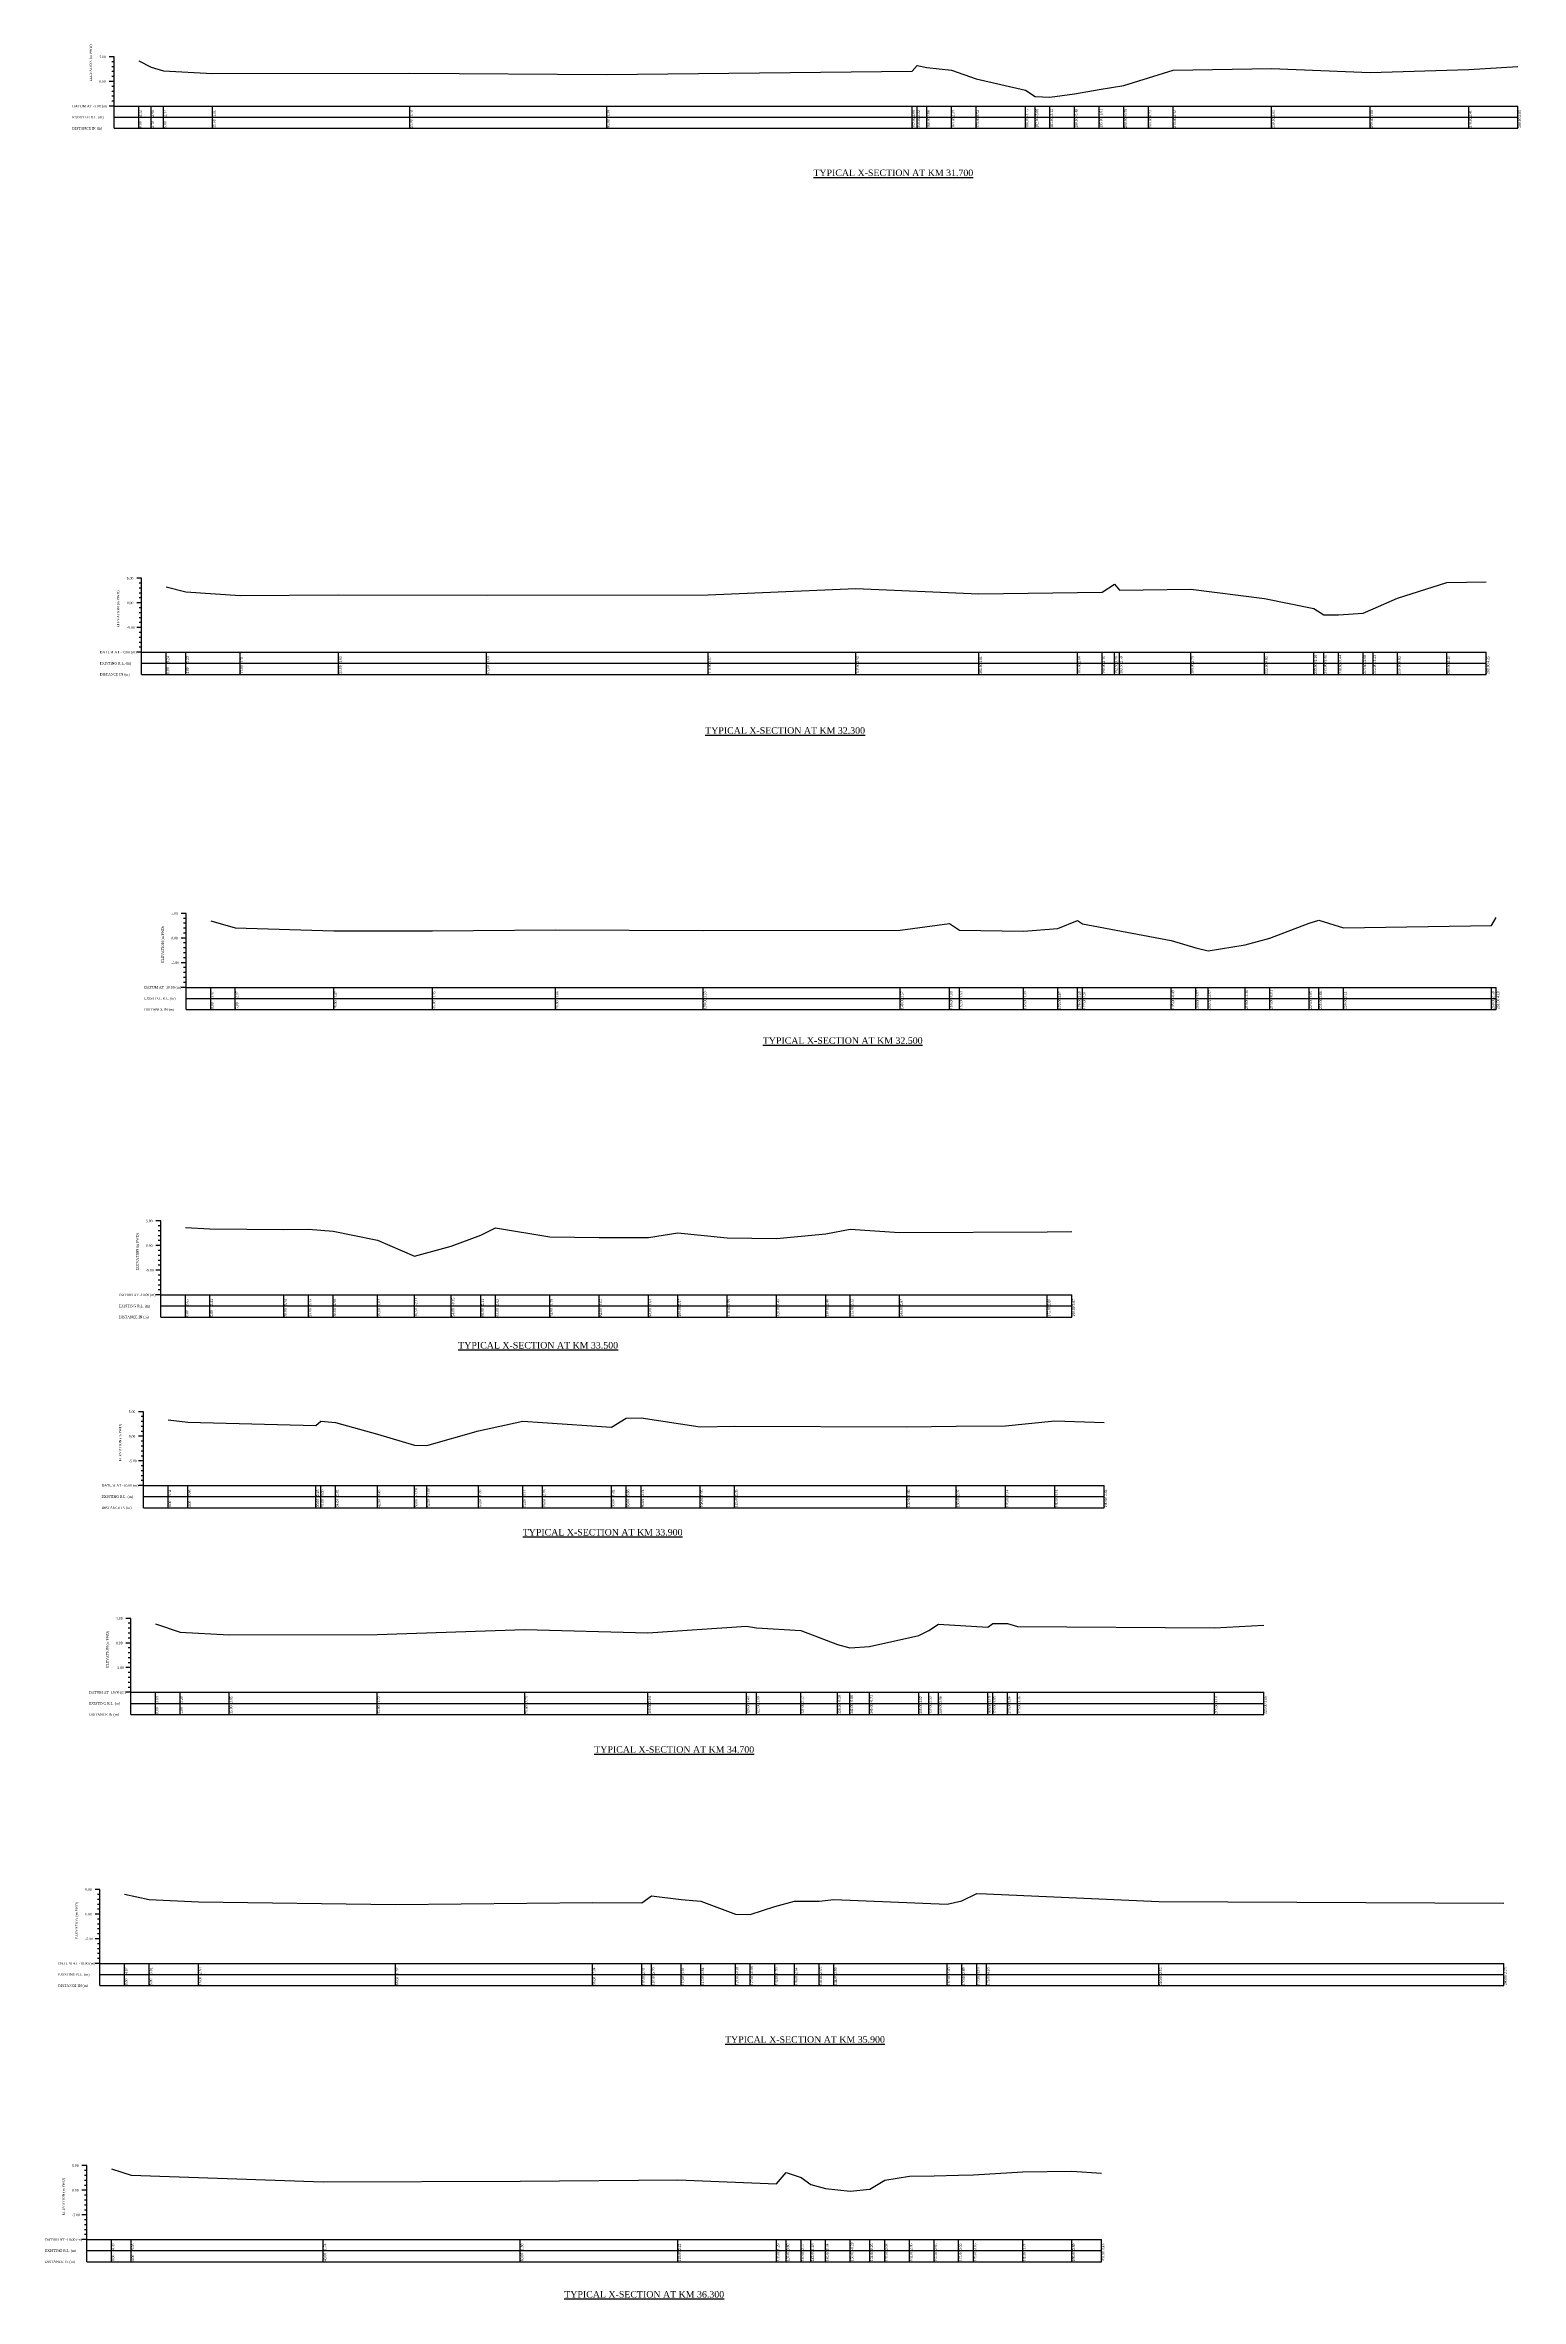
# Model space of a CAD drawing. Header units: metres. Extents: x -148477 to 168932, y -55673 to -2736.
# Drawn here: x -15866.3 to -15566.7, y -8642.6 to -8185.2 of the extents above; entities that cross this region are included whole.
import ezdxf

# ---------------------------------------------------------------- set-up
doc = ezdxf.new("R2010")
doc.units = ezdxf.units.M
doc.styles.add('liza', font='times.ttf', dxfattribs={"height": 2})
doc.styles.get("Standard").update_dxf_attribs({"font": 'times.ttf'})

msp = doc.modelspace()

# ---------------------------------------------------------------- linework, layer by layer
at = {"linetype": 'Continuous', "lineweight": -3, "ltscale": 0.5}
for p, q in [((-15852.2736, -8187.5545), (-15853.2736, -8187.5545)), ((-15852.2736, -8202.0545), (-15852.2736, -8187.5545)), ((-15852.2736, -8192.5545), (-15853.2736, -8192.5545)), ((-15852.2736, -8188.5545), (-15852.7736, -8188.5545)), ((-15852.2736, -8189.5545), (-15852.7736, -8189.5545)), ((-15852.2736, -8190.5545), (-15852.7736, -8190.5545)), ((-15852.2736, -8191.5545), (-15852.7736, -8191.5545)), ((-15852.2736, -8193.5545), (-15852.7736, -8193.5545)), ((-15852.2736, -8194.5545), (-15852.7736, -8194.5545)), ((-15852.2736, -8195.5545), (-15852.7736, -8195.5545)), ((-15852.2736, -8196.5545), (-15852.7736, -8196.5545)), ((-15852.2736, -8197.5545), (-15853.2736, -8197.5545)), ((-15852.2736, -8197.5545), (-15567.2736, -8197.5545)), ((-15852.2736, -8199.8045), (-15567.2736, -8199.8045)), ((-15847.2736, -8202.0545), (-15847.2736, -8197.5545)), ((-15844.7736, -8202.0545), (-15844.7736, -8197.5545)), ((-15842.2736, -8202.0545), (-15842.2736, -8197.5545)), ((-15832.2736, -8202.0545), (-15832.2736, -8197.5545)), ((-15792.2736, -8202.0545), (-15792.2736, -8197.5545)), ((-15752.2736, -8202.0545), (-15752.2736, -8197.5545)), ((-15690.2736, -8202.0545), (-15690.2736, -8197.5545)), ((-15689.2736, -8202.0545), (-15689.2736, -8197.5545)), ((-15687.2736, -8202.0545), (-15687.2736, -8197.5545)), ((-15682.2736, -8202.0545), (-15682.2736, -8197.5545)), ((-15677.2736, -8202.0545), (-15677.2736, -8197.5545)), ((-15667.2736, -8202.0545), (-15667.2736, -8197.5545)), ((-15665.2736, -8202.0545), (-15665.2736, -8197.5545)), ((-15662.2736, -8202.0545), (-15662.2736, -8197.5545)), ((-15657.2736, -8202.0545), (-15657.2736, -8197.5545)), ((-15652.2736, -8202.0545), (-15652.2736, -8197.5545)), ((-15647.2736, -8202.0545), (-15647.2736, -8197.5545)), ((-15642.2736, -8202.0545), (-15642.2736, -8197.5545)), ((-15637.2736, -8202.0545), (-15637.2736, -8197.5545)), ((-15617.2736, -8202.0545), (-15617.2736, -8197.5545)), ((-15597.2736, -8202.0545), (-15597.2736, -8197.5545)), ((-15577.2736, -8202.0545), (-15577.2736, -8197.5545)), ((-15567.2736, -8202.0545), (-15567.2736, -8197.5545)), ((-15852.2736, -8202.0545), (-15567.2736, -8202.0545)), ((-15846.6962, -8293.3846), (-15847.6962, -8293.3846)), ((-15846.6962, -8312.8846), (-15846.6962, -8293.3846)), ((-15846.6962, -8294.3846), (-15847.1962, -8294.3846)), ((-15846.6962, -8295.3846), (-15847.1962, -8295.3846)), ((-15846.6962, -8296.3846), (-15847.1962, -8296.3846)), ((-15846.6962, -8297.3846), (-15847.1962, -8297.3846)), ((-15846.6962, -8298.3846), (-15847.6962, -8298.3846)), ((-15846.6962, -8299.3846), (-15847.1962, -8299.3846)), ((-15846.6962, -8300.3846), (-15847.1962, -8300.3846)), ((-15846.6962, -8301.3846), (-15847.1962, -8301.3846)), ((-15846.6962, -8302.3846), (-15847.1962, -8302.3846)), ((-15846.6962, -8303.3846), (-15847.6962, -8303.3846)), ((-15846.6962, -8304.3846), (-15847.1962, -8304.3846)), ((-15846.6962, -8305.3846), (-15847.1962, -8305.3846)), ((-15846.6962, -8306.3846), (-15847.1962, -8306.3846)), ((-15846.6962, -8308.3846), (-15847.6962, -8308.3846)), ((-15846.6962, -8307.3846), (-15847.1962, -8307.3846)), ((-15846.6962, -8308.3846), (-15573.6962, -8308.3846)), ((-15846.6962, -8310.6346), (-15573.6962, -8310.6346)), ((-15841.6962, -8312.8846), (-15841.6962, -8308.3846)), ((-15837.6962, -8312.8846), (-15837.6962, -8308.3846)), ((-15826.6962, -8312.8846), (-15826.6962, -8308.3846)), ((-15806.6962, -8312.8846), (-15806.6962, -8308.3846)), ((-15776.6962, -8312.8846), (-15776.6962, -8308.3846)), ((-15731.6962, -8312.8846), (-15731.6962, -8308.3846)), ((-15701.6962, -8312.8846), (-15701.6962, -8308.3846)), ((-15676.6962, -8312.8846), (-15676.6962, -8308.3846)), ((-15656.6962, -8312.8846), (-15656.6962, -8308.3846)), ((-15651.6962, -8312.8846), (-15651.6962, -8308.3846)), ((-15649.1962, -8312.8846), (-15649.1962, -8308.3846)), ((-15648.1962, -8312.8846), (-15648.1962, -8308.3846)), ((-15633.6962, -8312.8846), (-15633.6962, -8308.3846)), ((-15618.6962, -8312.8846), (-15618.6962, -8308.3846)), ((-15608.6962, -8312.8846), (-15608.6962, -8308.3846)), ((-15606.6962, -8312.8846), (-15606.6962, -8308.3846)), ((-15603.6962, -8312.8846), (-15603.6962, -8308.3846)), ((-15598.6962, -8312.8846), (-15598.6962, -8308.3846)), ((-15596.6962, -8312.8846), (-15596.6962, -8308.3846)), ((-15591.6962, -8312.8846), (-15591.6962, -8308.3846)), ((-15581.6962, -8312.8846), (-15581.6962, -8308.3846)), ((-15573.6962, -8312.8846), (-15573.6962, -8308.3846)), ((-15846.6962, -8312.8846), (-15573.6962, -8312.8846)), ((-15837.6678, -8361.4062), (-15838.6678, -8361.4062)), ((-15837.6678, -8380.9062), (-15837.6678, -8361.4062)), ((-15837.6678, -8366.4062), (-15838.6678, -8366.4062)), ((-15837.6678, -8362.4062), (-15838.1678, -8362.4062)), ((-15837.6678, -8363.4062), (-15838.1678, -8363.4062)), ((-15837.6678, -8364.4062), (-15838.1678, -8364.4062)), ((-15837.6678, -8365.4062), (-15838.1678, -8365.4062)), ((-15837.6678, -8367.4062), (-15838.1678, -8367.4062)), ((-15837.6678, -8368.4062), (-15838.1678, -8368.4062)), ((-15837.6678, -8369.4062), (-15838.1678, -8369.4062)), ((-15837.6678, -8370.4062), (-15838.1678, -8370.4062)), ((-15837.6678, -8371.4062), (-15838.6678, -8371.4062)), ((-15837.6678, -8372.4062), (-15838.1678, -8372.4062)), ((-15837.6678, -8373.4062), (-15838.1678, -8373.4062)), ((-15837.6678, -8374.4062), (-15838.1678, -8374.4062)), ((-15837.6678, -8375.4062), (-15838.1678, -8375.4062)), ((-15837.6678, -8376.4062), (-15838.6678, -8376.4062)), ((-15837.6678, -8376.4062), (-15571.6678, -8376.4062)), ((-15837.6678, -8378.6562), (-15571.6678, -8378.6562)), ((-15832.6678, -8380.9062), (-15832.6678, -8376.4062)), ((-15827.6678, -8380.9062), (-15827.6678, -8376.4062)), ((-15807.6678, -8380.9062), (-15807.6678, -8376.4062)), ((-15787.6678, -8380.9062), (-15787.6678, -8376.4062)), ((-15762.6678, -8380.9062), (-15762.6678, -8376.4062)), ((-15732.6678, -8380.9062), (-15732.6678, -8376.4062)), ((-15692.6678, -8380.9062), (-15692.6678, -8376.4062)), ((-15682.6678, -8380.9062), (-15682.6678, -8376.4062)), ((-15680.6678, -8380.9062), (-15680.6678, -8376.4062)), ((-15667.6678, -8380.9062), (-15667.6678, -8376.4062)), ((-15660.6678, -8380.9062), (-15660.6678, -8376.4062)), ((-15656.6678, -8380.9062), (-15656.6678, -8376.4062)), ((-15655.6678, -8380.9062), (-15655.6678, -8376.4062)), ((-15637.6678, -8380.9062), (-15637.6678, -8376.4062)), ((-15632.6678, -8380.9062), (-15632.6678, -8376.4062)), ((-15630.1678, -8380.9062), (-15630.1678, -8376.4062)), ((-15622.6678, -8380.9062), (-15622.6678, -8376.4062)), ((-15617.6678, -8380.9062), (-15617.6678, -8376.4062)), ((-15609.6678, -8380.9062), (-15609.6678, -8376.4062)), ((-15607.6678, -8380.9062), (-15607.6678, -8376.4062)), ((-15602.6678, -8380.9062), (-15602.6678, -8376.4062)), ((-15572.6678, -8380.9062), (-15572.6678, -8376.4062)), ((-15571.6678, -8380.9062), (-15571.6678, -8376.4062)), ((-15837.6678, -8380.9062), (-15571.6678, -8380.9062)), ((-15842.8151, -8423.8196), (-15843.8151, -8423.8196)), ((-15842.8151, -8424.8196), (-15843.3151, -8424.8196)), ((-15842.8151, -8425.8196), (-15843.3151, -8425.8196)), ((-15842.8151, -8443.3196), (-15842.8151, -8423.8196)), ((-15842.8151, -8428.8196), (-15843.8151, -8428.8196)), ((-15842.8151, -8426.8196), (-15843.3151, -8426.8196)), ((-15842.8151, -8427.8196), (-15843.3151, -8427.8196)), ((-15842.8151, -8429.8196), (-15843.3151, -8429.8196)), ((-15842.8151, -8433.8196), (-15843.8151, -8433.8196)), ((-15842.8151, -8430.8196), (-15843.3151, -8430.8196)), ((-15842.8151, -8431.8196), (-15843.3151, -8431.8196)), ((-15842.8151, -8432.8196), (-15843.3151, -8432.8196)), ((-15842.8151, -8434.8196), (-15843.3151, -8434.8196)), ((-15842.8151, -8438.8196), (-15843.8151, -8438.8196)), ((-15842.8151, -8435.8196), (-15843.3151, -8435.8196)), ((-15842.8151, -8436.8196), (-15843.3151, -8436.8196)), ((-15842.8151, -8437.8196), (-15843.3151, -8437.8196)), ((-15842.8151, -8438.8196), (-15657.8151, -8438.8196)), ((-15837.8151, -8443.3196), (-15837.8151, -8438.8196)), ((-15832.8151, -8443.3196), (-15832.8151, -8438.8196)), ((-15817.8151, -8443.3196), (-15817.8151, -8438.8196)), ((-15812.8151, -8443.3196), (-15812.8151, -8438.8196)), ((-15807.8151, -8443.3196), (-15807.8151, -8438.8196)), ((-15798.8151, -8443.3196), (-15798.8151, -8438.8196)), ((-15791.3151, -8443.3196), (-15791.3151, -8438.8196)), ((-15783.8151, -8443.3196), (-15783.8151, -8438.8196)), ((-15777.8151, -8443.3196), (-15777.8151, -8438.8196)), ((-15774.8151, -8443.3196), (-15774.8151, -8438.8196)), ((-15763.8151, -8443.3196), (-15763.8151, -8438.8196)), ((-15753.8151, -8443.3196), (-15753.8151, -8438.8196)), ((-15743.8151, -8443.3196), (-15743.8151, -8438.8196)), ((-15737.8151, -8443.3196), (-15737.8151, -8438.8196)), ((-15727.8151, -8443.3196), (-15727.8151, -8438.8196)), ((-15717.8151, -8443.3196), (-15717.8151, -8438.8196)), ((-15707.8151, -8443.3196), (-15707.8151, -8438.8196)), ((-15702.8151, -8443.3196), (-15702.8151, -8438.8196)), ((-15692.8151, -8443.3196), (-15692.8151, -8438.8196)), ((-15662.8151, -8443.3196), (-15662.8151, -8438.8196)), ((-15657.8151, -8443.3196), (-15657.8151, -8438.8196)), ((-15842.8151, -8441.0696), (-15657.8151, -8441.0696)), ((-15842.8151, -8443.3196), (-15657.8151, -8443.3196)), ((-15846.3078, -8462.529), (-15847.3078, -8462.529)), ((-15846.3078, -8482.029), (-15846.3078, -8462.529)), ((-15846.3078, -8463.529), (-15846.8078, -8463.529)), ((-15846.3078, -8464.529), (-15846.8078, -8464.529)), ((-15846.3078, -8465.529), (-15846.8078, -8465.529)), ((-15846.3078, -8466.529), (-15846.8078, -8466.529)), ((-15846.3078, -8467.529), (-15847.3078, -8467.529)), ((-15846.3078, -8468.529), (-15846.8078, -8468.529)), ((-15846.3078, -8469.529), (-15846.8078, -8469.529)), ((-15846.3078, -8470.529), (-15846.8078, -8470.529)), ((-15846.3078, -8471.529), (-15846.8078, -8471.529)), ((-15846.3078, -8472.529), (-15847.3078, -8472.529)), ((-15846.3078, -8473.529), (-15846.8078, -8473.529)), ((-15846.3078, -8474.529), (-15846.8078, -8474.529)), ((-15846.3078, -8475.529), (-15846.8078, -8475.529)), ((-15846.3078, -8477.529), (-15847.3078, -8477.529)), ((-15846.3078, -8476.529), (-15846.8078, -8476.529)), ((-15846.3078, -8477.529), (-15651.3078, -8477.529)), ((-15846.3078, -8479.779), (-15651.3078, -8479.779)), ((-15841.3078, -8482.029), (-15841.3078, -8477.529)), ((-15837.3078, -8482.029), (-15837.3078, -8477.529)), ((-15811.3078, -8482.029), (-15811.3078, -8477.529)), ((-15810.3078, -8482.029), (-15810.3078, -8477.529)), ((-15807.3078, -8482.029), (-15807.3078, -8477.529)), ((-15798.8078, -8482.029), (-15798.8078, -8477.529)), ((-15791.3078, -8482.029), (-15791.3078, -8477.529)), ((-15788.8078, -8482.029), (-15788.8078, -8477.529)), ((-15778.3078, -8482.029), (-15778.3078, -8477.529)), ((-15769.3078, -8482.029), (-15769.3078, -8477.529)), ((-15765.3078, -8482.029), (-15765.3078, -8477.529)), ((-15751.3078, -8482.029), (-15751.3078, -8477.529)), ((-15748.3078, -8482.029), (-15748.3078, -8477.529)), ((-15745.3078, -8482.029), (-15745.3078, -8477.529)), ((-15733.3078, -8482.029), (-15733.3078, -8477.529)), ((-15726.3078, -8482.029), (-15726.3078, -8477.529)), ((-15691.3078, -8482.029), (-15691.3078, -8477.529)), ((-15681.3078, -8482.029), (-15681.3078, -8477.529)), ((-15671.3078, -8482.029), (-15671.3078, -8477.529)), ((-15661.3078, -8482.029), (-15661.3078, -8477.529)), ((-15651.3078, -8482.029), (-15651.3078, -8477.529)), ((-15846.3078, -8482.029), (-15651.3078, -8482.029)), ((-15848.8918, -8504.4846), (-15849.8918, -8504.4846)), ((-15848.8918, -8505.4846), (-15849.3918, -8505.4846)), ((-15848.8918, -8506.4846), (-15849.3918, -8506.4846)), ((-15848.8918, -8507.4846), (-15849.3918, -8507.4846)), ((-15848.8918, -8523.9846), (-15848.8918, -8504.4846)), ((-15848.8918, -8509.4846), (-15849.8918, -8509.4846)), ((-15848.8918, -8508.4846), (-15849.3918, -8508.4846)), ((-15848.8918, -8510.4846), (-15849.3918, -8510.4846)), ((-15848.8918, -8511.4846), (-15849.3918, -8511.4846)), ((-15848.8918, -8512.4846), (-15849.3918, -8512.4846)), ((-15848.8918, -8514.4846), (-15849.8918, -8514.4846)), ((-15848.8918, -8513.4846), (-15849.3918, -8513.4846)), ((-15848.8918, -8515.4846), (-15849.3918, -8515.4846)), ((-15848.8918, -8516.4846), (-15849.3918, -8516.4846)), ((-15848.8918, -8517.4846), (-15849.3918, -8517.4846)), ((-15848.8918, -8519.4846), (-15849.8918, -8519.4846)), ((-15848.8918, -8518.4846), (-15849.3918, -8518.4846)), ((-15848.8918, -8519.4846), (-15618.8918, -8519.4846)), ((-15848.8918, -8521.7346), (-15618.8918, -8521.7346)), ((-15843.8918, -8523.9846), (-15843.8918, -8519.4846)), ((-15838.8918, -8523.9846), (-15838.8918, -8519.4846)), ((-15828.8918, -8523.9846), (-15828.8918, -8519.4846)), ((-15798.8918, -8523.9846), (-15798.8918, -8519.4846)), ((-15768.8918, -8523.9846), (-15768.8918, -8519.4846)), ((-15743.8918, -8523.9846), (-15743.8918, -8519.4846)), ((-15723.8918, -8523.9846), (-15723.8918, -8519.4846)), ((-15721.8918, -8523.9846), (-15721.8918, -8519.4846)), ((-15712.8918, -8523.9846), (-15712.8918, -8519.4846)), ((-15705.3918, -8523.9846), (-15705.3918, -8519.4846)), ((-15702.8918, -8523.9846), (-15702.8918, -8519.4846)), ((-15698.8918, -8523.9846), (-15698.8918, -8519.4846)), ((-15688.8918, -8523.9846), (-15688.8918, -8519.4846)), ((-15686.8918, -8523.9846), (-15686.8918, -8519.4846)), ((-15684.8918, -8523.9846), (-15684.8918, -8519.4846)), ((-15674.8918, -8523.9846), (-15674.8918, -8519.4846)), ((-15673.8918, -8523.9846), (-15673.8918, -8519.4846)), ((-15670.8918, -8523.9846), (-15670.8918, -8519.4846)), ((-15668.8918, -8523.9846), (-15668.8918, -8519.4846)), ((-15628.8918, -8523.9846), (-15628.8918, -8519.4846)), ((-15618.8918, -8523.9846), (-15618.8918, -8519.4846)), ((-15848.8918, -8523.9846), (-15618.8918, -8523.9846)), ((-15855.1496, -8559.5239), (-15856.1496, -8559.5239)), ((-15855.1496, -8560.5239), (-15855.6496, -8560.5239)), ((-15855.1496, -8561.5239), (-15855.6496, -8561.5239)), ((-15855.1496, -8562.5239), (-15855.6496, -8562.5239)), ((-15855.1496, -8579.0239), (-15855.1496, -8559.5239)), ((-15855.1496, -8564.5239), (-15856.1496, -8564.5239)), ((-15855.1496, -8563.5239), (-15855.6496, -8563.5239)), ((-15855.1496, -8565.5239), (-15855.6496, -8565.5239)), ((-15855.1496, -8566.5239), (-15855.6496, -8566.5239)), ((-15855.1496, -8567.5239), (-15855.6496, -8567.5239)), ((-15855.1496, -8569.5239), (-15856.1496, -8569.5239)), ((-15855.1496, -8568.5239), (-15855.6496, -8568.5239)), ((-15855.1496, -8570.5239), (-15855.6496, -8570.5239)), ((-15855.1496, -8571.5239), (-15855.6496, -8571.5239)), ((-15855.1496, -8574.5239), (-15856.1496, -8574.5239)), ((-15855.1496, -8572.5239), (-15855.6496, -8572.5239)), ((-15855.1496, -8573.5239), (-15855.6496, -8573.5239)), ((-15855.1496, -8574.5239), (-15570.1496, -8574.5239)), ((-15855.1496, -8576.7739), (-15570.1496, -8576.7739)), ((-15850.1496, -8579.0239), (-15850.1496, -8574.5239)), ((-15845.1496, -8579.0239), (-15845.1496, -8574.5239)), ((-15835.1496, -8579.0239), (-15835.1496, -8574.5239)), ((-15795.1496, -8579.0239), (-15795.1496, -8574.5239)), ((-15755.1496, -8579.0239), (-15755.1496, -8574.5239)), ((-15745.1496, -8579.0239), (-15745.1496, -8574.5239)), ((-15743.1496, -8579.0239), (-15743.1496, -8574.5239)), ((-15737.1496, -8579.0239), (-15737.1496, -8574.5239)), ((-15733.1496, -8579.0239), (-15733.1496, -8574.5239)), ((-15726.1496, -8579.0239), (-15726.1496, -8574.5239)), ((-15723.1496, -8579.0239), (-15723.1496, -8574.5239)), ((-15718.1496, -8579.0239), (-15718.1496, -8574.5239)), ((-15714.1496, -8579.0239), (-15714.1496, -8574.5239)), ((-15709.1496, -8579.0239), (-15709.1496, -8574.5239)), ((-15706.1496, -8579.0239), (-15706.1496, -8574.5239)), ((-15683.1496, -8579.0239), (-15683.1496, -8574.5239)), ((-15680.1496, -8579.0239), (-15680.1496, -8574.5239)), ((-15677.1496, -8579.0239), (-15677.1496, -8574.5239)), ((-15675.1496, -8579.0239), (-15675.1496, -8574.5239)), ((-15640.1496, -8579.0239), (-15640.1496, -8574.5239)), ((-15570.1496, -8579.0239), (-15570.1496, -8574.5239)), ((-15855.1496, -8579.0239), (-15570.1496, -8579.0239)), ((-15857.8182, -8615.5598), (-15858.8182, -8615.5598)), ((-15857.8182, -8616.5598), (-15858.3182, -8616.5598)), ((-15857.8182, -8617.5598), (-15858.3182, -8617.5598)), ((-15857.8182, -8635.0598), (-15857.8182, -8615.5598)), ((-15857.8182, -8620.5598), (-15858.8182, -8620.5598)), ((-15857.8182, -8618.5598), (-15858.3182, -8618.5598)), ((-15857.8182, -8619.5598), (-15858.3182, -8619.5598)), ((-15857.8182, -8621.5598), (-15858.3182, -8621.5598)), ((-15857.8182, -8622.5598), (-15858.3182, -8622.5598)), ((-15857.8182, -8625.5598), (-15858.8182, -8625.5598)), ((-15857.8182, -8623.5598), (-15858.3182, -8623.5598)), ((-15857.8182, -8624.5598), (-15858.3182, -8624.5598)), ((-15857.8182, -8626.5598), (-15858.3182, -8626.5598)), ((-15857.8182, -8630.5598), (-15858.8182, -8630.5598)), ((-15857.8182, -8627.5598), (-15858.3182, -8627.5598)), ((-15857.8182, -8628.5598), (-15858.3182, -8628.5598)), ((-15857.8182, -8629.5598), (-15858.3182, -8629.5598)), ((-15857.8182, -8630.5598), (-15651.8182, -8630.5598)), ((-15852.8182, -8635.0598), (-15852.8182, -8630.5598)), ((-15848.8182, -8635.0598), (-15848.8182, -8630.5598)), ((-15809.8182, -8635.0598), (-15809.8182, -8630.5598)), ((-15769.8182, -8635.0598), (-15769.8182, -8630.5598)), ((-15737.8182, -8635.0598), (-15737.8182, -8630.5598)), ((-15717.8182, -8635.0598), (-15717.8182, -8630.5598)), ((-15715.8182, -8635.0598), (-15715.8182, -8630.5598)), ((-15712.8182, -8635.0598), (-15712.8182, -8630.5598)), ((-15710.8182, -8635.0598), (-15710.8182, -8630.5598)), ((-15707.8182, -8635.0598), (-15707.8182, -8630.5598)), ((-15702.8182, -8635.0598), (-15702.8182, -8630.5598)), ((-15698.8182, -8635.0598), (-15698.8182, -8630.5598)), ((-15695.8182, -8635.0598), (-15695.8182, -8630.5598)), ((-15690.8182, -8635.0598), (-15690.8182, -8630.5598)), ((-15685.8182, -8635.0598), (-15685.8182, -8630.5598)), ((-15680.8182, -8635.0598), (-15680.8182, -8630.5598)), ((-15677.8182, -8635.0598), (-15677.8182, -8630.5598)), ((-15667.8182, -8635.0598), (-15667.8182, -8630.5598)), ((-15657.8182, -8635.0598), (-15657.8182, -8630.5598)), ((-15651.8182, -8635.0598), (-15651.8182, -8630.5598)), ((-15857.8182, -8632.8098), (-15651.8182, -8632.8098)), ((-15857.8182, -8635.0598), (-15651.8182, -8635.0598))]:
    msp.add_line(p, q, dxfattribs=at)
for points in [[(-15847.2736, -8188.3345), (-15844.7736, -8189.6545), (-15842.2736, -8190.3845), (-15832.2736, -8190.9445), (-15792.2736, -8190.8545), (-15752.2736, -8191.1645), (-15690.2736, -8190.4745), (-15689.2736, -8189.3345), (-15687.2736, -8189.6945), (-15682.2736, -8190.2645), (-15677.2736, -8192.0145), (-15667.2736, -8194.3045), (-15665.2736, -8195.6145), (-15662.2736, -8195.7045), (-15657.2736, -8195.0445), (-15652.2736, -8194.1645), (-15647.2736, -8193.3445), (-15642.2736, -8191.8245), (-15637.2736, -8190.2345), (-15617.2736, -8189.9045), (-15597.2736, -8190.7545), (-15577.2736, -8190.1445), (-15567.2736, -8189.5045)], [(-15841.6962, -8295.1406), (-15837.6962, -8296.1606), (-15826.6962, -8296.8706), (-15806.6962, -8296.7606), (-15776.6962, -8296.7806), (-15731.6962, -8296.7106), (-15701.6962, -8295.4606), (-15676.6962, -8296.5706), (-15656.6962, -8296.3006), (-15651.6962, -8296.2206), (-15649.1962, -8294.6006), (-15648.1962, -8295.7906), (-15633.6962, -8295.5906), (-15618.6962, -8297.4606), (-15608.6962, -8299.5406), (-15606.6962, -8300.7806), (-15603.6962, -8300.8206), (-15598.6962, -8300.4606), (-15596.6962, -8299.6106), (-15591.6962, -8297.4506), (-15581.6962, -8294.2306), (-15573.6962, -8294.1306)], [(-15832.6678, -8362.9412), (-15827.6678, -8364.3312), (-15807.6678, -8364.9312), (-15787.6678, -8364.9612), (-15762.6678, -8364.7512), (-15732.6678, -8364.8712), (-15692.6678, -8364.8312), (-15682.6678, -8363.4812), (-15680.6678, -8364.7812), (-15667.6678, -8365.0212), (-15660.6678, -8364.4312), (-15656.6678, -8362.8212), (-15655.6678, -8363.4912), (-15637.6678, -8366.8912), (-15632.6678, -8368.3712), (-15630.1678, -8368.9812), (-15622.6678, -8367.7612), (-15617.6678, -8366.4312), (-15609.6678, -8363.3512), (-15607.6678, -8362.7512), (-15602.6678, -8364.3012), (-15572.6678, -8363.8212), (-15571.6678, -8362.2312)], [(-15837.8151, -8425.1686), (-15832.8151, -8425.4086), (-15817.8151, -8425.5786), (-15812.8151, -8425.4686), (-15807.8151, -8425.9186), (-15798.8151, -8427.7486), (-15791.3151, -8430.9586), (-15783.8151, -8428.9686), (-15777.8151, -8426.7086), (-15774.8151, -8425.1886), (-15763.8151, -8427.0386), (-15753.8151, -8427.1686), (-15743.8151, -8427.1786), (-15737.8151, -8426.2486), (-15727.8151, -8427.2286), (-15717.8151, -8427.3686), (-15707.8151, -8426.4186), (-15702.8151, -8425.4686), (-15692.8151, -8426.1486), (-15662.8151, -8426.0186), (-15657.8151, -8425.9486)], [(-15841.3078, -8464.184), (-15837.3078, -8464.674), (-15811.3078, -8465.344), (-15810.3078, -8464.434), (-15807.3078, -8464.704), (-15798.8078, -8467.084), (-15791.3078, -8469.304), (-15788.8078, -8469.404), (-15778.3078, -8466.444), (-15769.3078, -8464.424), (-15765.3078, -8464.754), (-15751.3078, -8465.704), (-15748.3078, -8463.854), (-15745.3078, -8463.784), (-15733.3078, -8465.574), (-15726.3078, -8465.474), (-15691.3078, -8465.574), (-15681.3078, -8465.454), (-15671.3078, -8465.384), (-15661.3078, -8464.384), (-15651.3078, -8464.704)], [(-15843.8918, -8505.5976), (-15838.8918, -8507.2876), (-15828.8918, -8507.8376), (-15798.8918, -8507.7676), (-15768.8918, -8506.7576), (-15743.8918, -8507.4476), (-15723.8918, -8506.0576), (-15721.8918, -8506.3976), (-15712.8918, -8506.9676), (-15705.3918, -8509.7676), (-15702.8918, -8510.4476), (-15698.8918, -8510.1976), (-15688.8918, -8507.9676), (-15686.8918, -8506.9676), (-15684.8918, -8505.6276), (-15674.8918, -8506.2976), (-15673.8918, -8505.5376), (-15670.8918, -8505.5276), (-15668.8918, -8506.1276), (-15628.8918, -8506.3876), (-15618.8918, -8505.8276)], [(-15850.1496, -8560.4509), (-15845.1496, -8561.5109), (-15835.1496, -8561.9909), (-15795.1496, -8562.5509), (-15755.1496, -8562.1809), (-15745.1496, -8562.2109), (-15743.1496, -8560.8209), (-15737.1496, -8561.5109), (-15733.1496, -8561.8809), (-15726.1496, -8564.5309), (-15723.1496, -8564.6009), (-15718.1496, -8562.9309), (-15714.1496, -8561.8809), (-15709.1496, -8561.8709), (-15706.1496, -8561.5309), (-15683.1496, -8562.4909), (-15680.1496, -8561.8309), (-15677.1496, -8560.3309), (-15675.1496, -8560.4209), (-15640.1496, -8561.9709), (-15570.1496, -8562.2709)], [(-15852.8182, -8616.1738), (-15848.8182, -8617.5138), (-15809.8182, -8618.8238), (-15769.8182, -8618.6838), (-15737.8182, -8618.4438), (-15717.8182, -8619.2738), (-15715.8182, -8616.9638), (-15712.8182, -8617.9938), (-15710.8182, -8619.3838), (-15707.8182, -8620.2238), (-15702.8182, -8620.7638), (-15698.8182, -8620.3038), (-15695.8182, -8618.4838), (-15690.8182, -8617.7038), (-15685.8182, -8617.6138), (-15680.8182, -8617.5138), (-15677.8182, -8617.4038), (-15667.8182, -8616.8238), (-15657.8182, -8616.6738), (-15651.8182, -8617.1138)]]:
    msp.add_lwpolyline(points, dxfattribs=at)

# ---------------------------------------------------------------- texts
at = {"linetype": 'Continuous', "lineweight": -3, "ltscale": 0.5, "char_height": 0.5, "attachment_point": 1, "rotation": 90, "style": 'liza'}
for s, insert, width in [('ELEVATION (m PWD)', (-15857.2736, -8192.5545), 10), ('0.00', (-15847.1736, -8201.9545), 2.15), ('4.22', (-15847.1736, -8199.7045), 2.15), ('2.90', (-15844.6736, -8199.7045), 2.15), ('2.50', (-15844.6736, -8201.9545), 2.15), ('5.00', (-15842.1736, -8201.9545), 2.15), ('2.17', (-15842.1736, -8199.7045), 2.15), ('15.00', (-15832.1736, -8201.9545), 2.15), ('1.61', (-15832.1736, -8199.7045), 2.15), ('1.70', (-15792.1736, -8199.7045), 2.15), ('55.00', (-15792.1736, -8201.9545), 2.15), ('95.00', (-15752.1736, -8201.9545), 2.15), ('1.39', (-15752.1736, -8199.7045), 2.15), ('2.08', (-15690.1736, -8199.7045), 2.15), ('157.00', (-15690.1736, -8201.9545), 2.15), ('158.00', (-15689.1736, -8201.9545), 2.15), ('3.22', (-15689.1736, -8199.7045), 2.15), ('2.86', (-15687.1736, -8199.7045), 2.15), ('160.00', (-15687.1736, -8201.9545), 2.15), ('165.00', (-15682.1736, -8201.9545), 2.15), ('2.29', (-15682.1736, -8199.7045), 2.15), ('0.54', (-15677.1736, -8199.7045), 2.15), ('170.00', (-15677.1736, -8201.9545), 2.15), ('180.00', (-15667.1736, -8201.9545), 2.15), ('-1.75', (-15667.1736, -8199.7045), 2.15), ('-3.06', (-15665.1736, -8199.7045), 2.15), ('182.00', (-15665.1736, -8201.9545), 2.15), ('185.00', (-15662.1736, -8201.9545), 2.15), ('-3.15', (-15662.1736, -8199.7045), 2.15), ('190.00', (-15657.1736, -8201.9545), 2.15), ('-2.49', (-15657.1736, -8199.7045), 2.15), ('195.00', (-15652.1736, -8201.9545), 2.15), ('-1.61', (-15652.1736, -8199.7045), 2.15), ('-0.79', (-15647.1736, -8199.7045), 2.15), ('200.00', (-15647.1736, -8201.9545), 2.15), ('0.73', (-15642.1736, -8199.7045), 2.15), ('205.00', (-15642.1736, -8201.9545), 2.15), ('210.00', (-15637.1736, -8201.9545), 2.15), ('2.32', (-15637.1736, -8199.7045), 2.15), ('230.00', (-15617.1736, -8201.9545), 2.15), ('2.65', (-15617.1736, -8199.7045), 2.15), ('1.80', (-15597.1736, -8199.7045), 2.15), ('250.00', (-15597.1736, -8201.9545), 2.15), ('270.00', (-15577.1736, -8201.9545), 2.15), ('2.41', (-15577.1736, -8199.7045), 2.15), ('3.05', (-15567.1736, -8199.7045), 2.15), ('280.00', (-15567.1736, -8201.9545), 2.15), ('ELEVATION (m PWD)', (-15851.6962, -8303.3846), 10), ('0.00', (-15841.5962, -8312.7846), 2.15), ('3.24', (-15841.5962, -8310.5346), 2.15), ('4.00', (-15837.5962, -8312.7846), 2.15), ('2.22', (-15837.5962, -8310.5346), 2.15), ('15.00', (-15826.5962, -8312.7846), 2.15), ('1.51', (-15826.5962, -8310.5346), 2.15), ('35.00', (-15806.5962, -8312.7846), 2.15), ('1.62', (-15806.5962, -8310.5346), 2.15), ('1.60', (-15776.5962, -8310.5346), 2.15), ('65.00', (-15776.5962, -8312.7846), 2.15), ('110.00', (-15731.5962, -8312.7846), 2.15), ('1.67', (-15731.5962, -8310.5346), 2.15), ('140.00', (-15701.5962, -8312.7846), 2.15), ('2.92', (-15701.5962, -8310.5346), 2.15), ('1.81', (-15676.5962, -8310.5346), 2.15), ('165.00', (-15676.5962, -8312.7846), 2.15), ('2.08', (-15656.5962, -8310.5346), 2.15), ('185.00', (-15656.5962, -8312.7846), 2.15), ('190.00', (-15651.5962, -8312.7846), 2.15), ('2.16', (-15651.5962, -8310.5346), 2.15), ('3.78', (-15649.0962, -8310.5346), 2.15), ('192.50', (-15649.0962, -8312.7846), 2.15), ('193.50', (-15648.0962, -8312.7846), 2.15), ('2.59', (-15648.0962, -8310.5346), 2.15), ('208.00', (-15633.5962, -8312.7846), 2.15), ('2.79', (-15633.5962, -8310.5346), 2.15), ('0.92', (-15618.5962, -8310.5346), 2.15), ('223.00', (-15618.5962, -8312.7846), 2.15), ('233.00', (-15608.5962, -8312.7846), 2.15), ('-1.16', (-15608.5962, -8310.5346), 2.15), ('-2.40', (-15606.5962, -8310.5346), 2.15), ('235.00', (-15606.5962, -8312.7846), 2.15), ('238.00', (-15603.5962, -8312.7846), 2.15), ('-2.44', (-15603.5962, -8310.5346), 2.15), ('-2.08', (-15598.5962, -8310.5346), 2.15), ('243.00', (-15598.5962, -8312.7846), 2.15), ('245.00', (-15596.5962, -8312.7846), 2.15), ('-1.23', (-15596.5962, -8310.5346), 2.15), ('0.93', (-15591.5962, -8310.5346), 2.15), ('250.00', (-15591.5962, -8312.7846), 2.15), ('260.00', (-15581.5962, -8312.7846), 2.15), ('4.15', (-15581.5962, -8310.5346), 2.15), ('268.00', (-15573.5962, -8312.7846), 2.15), ('4.25', (-15573.5962, -8310.5346), 2.15), ('ELEVATION (m PWD)', (-15842.6678, -8371.4062), 10), ('0.00', (-15832.5678, -8380.8062), 2.15), ('3.47', (-15832.5678, -8378.5562), 2.15), ('2.07', (-15827.5678, -8378.5562), 2.15), ('5.00', (-15827.5678, -8380.8062), 2.15), ('25.00', (-15807.5678, -8380.8062), 2.15), ('1.47', (-15807.5678, -8378.5562), 2.15), ('45.00', (-15787.5678, -8380.8062), 2.15), ('1.45', (-15787.5678, -8378.5562), 2.15), ('70.00', (-15762.5678, -8380.8062), 2.15), ('1.66', (-15762.5678, -8378.5562), 2.15), ('100.00', (-15732.5678, -8380.8062), 2.15), ('1.53', (-15732.5678, -8378.5562), 2.15), ('140.00', (-15692.5678, -8380.8062), 2.15), ('1.57', (-15692.5678, -8378.5562), 2.15), ('150.00', (-15682.5678, -8380.8062), 2.15), ('2.93', (-15682.5678, -8378.5562), 2.15), ('152.00', (-15680.5678, -8380.8062), 2.15), ('1.63', (-15680.5678, -8378.5562), 2.15), ('165.00', (-15667.5678, -8380.8062), 2.15), ('1.39', (-15667.5678, -8378.5562), 2.15), ('172.00', (-15660.5678, -8380.8062), 2.15), ('1.97', (-15660.5678, -8378.5562), 2.15), ('176.00', (-15656.5678, -8380.8062), 2.15), ('3.59', (-15656.5678, -8378.5562), 2.15), ('177.00', (-15655.5678, -8380.8062), 2.15), ('2.91', (-15655.5678, -8378.5562), 2.15), ('-0.49', (-15637.5678, -8378.5562), 2.15), ('195.00', (-15637.5678, -8380.8062), 2.15), ('200.00', (-15632.5678, -8380.8062), 2.15), ('-1.97', (-15632.5678, -8378.5562), 2.15), ('202.50', (-15630.0678, -8380.8062), 2.15), ('-2.57', (-15630.0678, -8378.5562), 2.15), ('210.00', (-15622.5678, -8380.8062), 2.15), ('-1.36', (-15622.5678, -8378.5562), 2.15), ('-0.03', (-15617.5678, -8378.5562), 2.15), ('215.00', (-15617.5678, -8380.8062), 2.15), ('3.05', (-15609.5678, -8378.5562), 2.15), ('223.00', (-15609.5678, -8380.8062), 2.15), ('225.00', (-15607.5678, -8380.8062), 2.15), ('3.66', (-15607.5678, -8378.5562), 2.15), ('230.00', (-15602.5678, -8380.8062), 2.15), ('2.11', (-15602.5678, -8378.5562), 2.15), ('260.00', (-15572.5678, -8380.8062), 2.15), ('2.59', (-15572.5678, -8378.5562), 2.15), ('4.18', (-15571.5678, -8378.5562), 2.15), ('261.00', (-15571.5678, -8380.8062), 2.15), ('ELEVATION (m PWD)', (-15847.8151, -8433.8196), 10), ('3.65', (-15837.7151, -8440.9696), 2.15), ('3.41', (-15832.7151, -8440.9696), 2.15), ('3.24', (-15817.7151, -8440.9696), 2.15), ('3.35', (-15812.7151, -8440.9696), 2.15), ('2.90', (-15807.7151, -8440.9696), 2.15), ('1.07', (-15798.7151, -8440.9696), 2.15), ('-2.14', (-15791.2151, -8440.9696), 2.15), ('-0.15', (-15783.7151, -8440.9696), 2.15), ('2.11', (-15777.7151, -8440.9696), 2.15), ('3.63', (-15774.7151, -8440.9696), 2.15), ('1.78', (-15763.7151, -8440.9696), 2.15), ('1.65', (-15753.7151, -8440.9696), 2.15), ('1.64', (-15743.7151, -8440.9696), 2.15), ('2.57', (-15737.7151, -8440.9696), 2.15), ('1.59', (-15727.7151, -8440.9696), 2.15), ('1.45', (-15717.7151, -8440.9696), 2.15), ('2.40', (-15707.7151, -8440.9696), 2.15), ('3.35', (-15702.7151, -8440.9696), 2.15), ('2.67', (-15692.7151, -8440.9696), 2.15), ('2.80', (-15662.7151, -8440.9696), 2.15), ('2.87', (-15657.7151, -8440.9696), 2.15), ('0.00', (-15837.7151, -8443.2196), 2.15), ('5.00', (-15832.7151, -8443.2196), 2.15), ('20.00', (-15817.7151, -8443.2196), 2.15), ('25.00', (-15812.7151, -8443.2196), 2.15), ('30.00', (-15807.7151, -8443.2196), 2.15), ('39.00', (-15798.7151, -8443.2196), 2.15), ('46.50', (-15791.2151, -8443.2196), 2.15), ('54.00', (-15783.7151, -8443.2196), 2.15), ('60.00', (-15777.7151, -8443.2196), 2.15), ('63.00', (-15774.7151, -8443.2196), 2.15), ('74.00', (-15763.7151, -8443.2196), 2.15), ('84.00', (-15753.7151, -8443.2196), 2.15), ('94.00', (-15743.7151, -8443.2196), 2.15), ('100.00', (-15737.7151, -8443.2196), 2.15), ('110.00', (-15727.7151, -8443.2196), 2.15), ('120.00', (-15717.7151, -8443.2196), 2.15), ('130.00', (-15707.7151, -8443.2196), 2.15), ('135.00', (-15702.7151, -8443.2196), 2.15), ('145.00', (-15692.7151, -8443.2196), 2.15), ('175.00', (-15662.7151, -8443.2196), 2.15), ('180.00', (-15657.7151, -8443.2196), 2.15), ('ELEVATION (m PWD)', (-15851.3078, -8472.529), 10), ('0.00', (-15841.2078, -8481.929), 2.15), ('3.34', (-15841.2078, -8479.679), 2.15), ('2.86', (-15837.2078, -8479.679), 2.15), ('4.00', (-15837.2078, -8481.929), 2.15), ('2.18', (-15811.2078, -8479.679), 2.15), ('30.00', (-15811.2078, -8481.929), 2.15), ('3.09', (-15810.2078, -8479.679), 2.15), ('31.00', (-15810.2078, -8481.929), 2.15), ('2.82', (-15807.2078, -8479.679), 2.15), ('34.00', (-15807.2078, -8481.929), 2.15), ('0.45', (-15798.7078, -8479.679), 2.15), ('42.50', (-15798.7078, -8481.929), 2.15), ('-1.78', (-15791.2078, -8479.679), 2.15), ('50.00', (-15791.2078, -8481.929), 2.15), ('-1.88', (-15788.7078, -8479.679), 2.15), ('52.50', (-15788.7078, -8481.929), 2.15), ('1.09', (-15778.2078, -8479.679), 2.15), ('63.00', (-15778.2078, -8481.929), 2.15), ('72.00', (-15769.2078, -8481.929), 2.15), ('3.11', (-15769.2078, -8479.679), 2.15), ('2.78', (-15765.2078, -8479.679), 2.15), ('76.00', (-15765.2078, -8481.929), 2.15), ('1.82', (-15751.2078, -8479.679), 2.15), ('90.00', (-15751.2078, -8481.929), 2.15), ('3.68', (-15748.2078, -8479.679), 2.15), ('93.00', (-15748.2078, -8481.929), 2.15), ('96.00', (-15745.2078, -8481.929), 2.15), ('3.74', (-15745.2078, -8479.679), 2.15), ('108.00', (-15733.2078, -8481.929), 2.15), ('1.95', (-15733.2078, -8479.679), 2.15), ('2.05', (-15726.2078, -8479.679), 2.15), ('115.00', (-15726.2078, -8481.929), 2.15), ('150.00', (-15691.2078, -8481.929), 2.15), ('1.95', (-15691.2078, -8479.679), 2.15), ('2.07', (-15681.2078, -8479.679), 2.15), ('160.00', (-15681.2078, -8481.929), 2.15), ('170.00', (-15671.2078, -8481.929), 2.15), ('2.14', (-15671.2078, -8479.679), 2.15), ('180.00', (-15661.2078, -8481.929), 2.15), ('3.14', (-15661.2078, -8479.679), 2.15), ('2.82', (-15651.2078, -8479.679), 2.15), ('190.00', (-15651.2078, -8481.929), 2.15), ('ELEVATION (m PWD)', (-15853.8918, -8514.4846), 10), ('3.89', (-15843.7918, -8521.6346), 2.15), ('2.20', (-15838.7918, -8521.6346), 2.15), ('1.65', (-15828.7918, -8521.6346), 2.15), ('1.72', (-15798.7918, -8521.6346), 2.15), ('2.73', (-15768.7918, -8521.6346), 2.15), ('2.04', (-15743.7918, -8521.6346), 2.15), ('100.00', (-15743.7918, -8523.8846), 2.15), ('120.00', (-15723.7918, -8523.8846), 2.15), ('3.43', (-15723.7918, -8521.6346), 2.15), ('3.09', (-15721.7918, -8521.6346), 2.15), ('122.00', (-15721.7918, -8523.8846), 2.15), ('131.00', (-15712.7918, -8523.8846), 2.15), ('2.52', (-15712.7918, -8521.6346), 2.15), ('-0.28', (-15705.2918, -8521.6346), 2.15), ('138.50', (-15705.2918, -8523.8846), 2.15), ('-0.96', (-15702.7918, -8521.6346), 2.15), ('141.00', (-15702.7918, -8523.8846), 2.15), ('-0.71', (-15698.7918, -8521.6346), 2.15), ('145.00', (-15698.7918, -8523.8846), 2.15), ('155.00', (-15688.7918, -8523.8846), 2.15), ('1.52', (-15688.7918, -8521.6346), 2.15), ('157.00', (-15686.7918, -8523.8846), 2.15), ('2.52', (-15686.7918, -8521.6346), 2.15), ('3.86', (-15684.7918, -8521.6346), 2.15), ('159.00', (-15684.7918, -8523.8846), 2.15), ('169.00', (-15674.7918, -8523.8846), 2.15), ('3.19', (-15674.7918, -8521.6346), 2.15), ('170.00', (-15673.7918, -8523.8846), 2.15), ('3.95', (-15673.7918, -8521.6346), 2.15), ('173.00', (-15670.7918, -8523.8846), 2.15), ('3.96', (-15670.7918, -8521.6346), 2.15), ('175.00', (-15668.7918, -8523.8846), 2.15), ('3.36', (-15668.7918, -8521.6346), 2.15), ('3.10', (-15628.7918, -8521.6346), 2.15), ('215.00', (-15628.7918, -8523.8846), 2.15), ('225.00', (-15618.7918, -8523.8846), 2.15), ('3.66', (-15618.7918, -8521.6346), 2.15), ('0.00', (-15843.7918, -8523.8846), 2.15), ('5.00', (-15838.7918, -8523.8846), 2.15), ('15.00', (-15828.7918, -8523.8846), 2.15), ('45.00', (-15798.7918, -8523.8846), 2.15), ('75.00', (-15768.7918, -8523.8846), 2.15), ('ELEVATION (m PWD)', (-15860.1496, -8569.5239), 10), ('4.07', (-15850.0496, -8576.6739), 2.15), ('3.01', (-15845.0496, -8576.6739), 2.15), ('2.53', (-15835.0496, -8576.6739), 2.15), ('1.97', (-15795.0496, -8576.6739), 2.15), ('2.34', (-15755.0496, -8576.6739), 2.15), ('105.00', (-15745.0496, -8578.9239), 2.15), ('2.31', (-15745.0496, -8576.6739), 2.15), ('3.70', (-15743.0496, -8576.6739), 2.15), ('107.00', (-15743.0496, -8578.9239), 2.15), ('3.01', (-15737.0496, -8576.6739), 2.15), ('113.00', (-15737.0496, -8578.9239), 2.15), ('117.00', (-15733.0496, -8578.9239), 2.15), ('2.64', (-15733.0496, -8576.6739), 2.15), ('-0.01', (-15726.0496, -8576.6739), 2.15), ('124.00', (-15726.0496, -8578.9239), 2.15), ('-0.08', (-15723.0496, -8576.6739), 2.15), ('127.00', (-15723.0496, -8578.9239), 2.15), ('132.00', (-15718.0496, -8578.9239), 2.15), ('1.59', (-15718.0496, -8576.6739), 2.15), ('136.00', (-15714.0496, -8578.9239), 2.15), ('2.64', (-15714.0496, -8576.6739), 2.15), ('141.00', (-15709.0496, -8578.9239), 2.15), ('2.65', (-15709.0496, -8576.6739), 2.15), ('144.00', (-15706.0496, -8578.9239), 2.15), ('2.99', (-15706.0496, -8576.6739), 2.15), ('2.03', (-15683.0496, -8576.6739), 2.15), ('167.00', (-15683.0496, -8578.9239), 2.15), ('170.00', (-15680.0496, -8578.9239), 2.15), ('2.69', (-15680.0496, -8576.6739), 2.15), ('173.00', (-15677.0496, -8578.9239), 2.15), ('4.19', (-15677.0496, -8576.6739), 2.15), ('4.10', (-15675.0496, -8576.6739), 2.15), ('175.00', (-15675.0496, -8578.9239), 2.15), ('210.00', (-15640.0496, -8578.9239), 2.15), ('2.55', (-15640.0496, -8576.6739), 2.15), ('280.00', (-15570.0496, -8578.9239), 2.15), ('2.25', (-15570.0496, -8576.6739), 2.15), ('0.00', (-15850.0496, -8578.9239), 2.15), ('5.00', (-15845.0496, -8578.9239), 2.15), ('15.00', (-15835.0496, -8578.9239), 2.15), ('55.00', (-15795.0496, -8578.9239), 2.15), ('95.00', (-15755.0496, -8578.9239), 2.15), ('ELEVATION (m PWD)', (-15862.8182, -8625.5598), 10), ('4.39', (-15852.7182, -8632.7098), 2.15), ('3.05', (-15848.7182, -8632.7098), 2.15), ('1.74', (-15809.7182, -8632.7098), 2.15), ('1.88', (-15769.7182, -8632.7098), 2.15), ('2.12', (-15737.7182, -8632.7098), 2.15), ('1.29', (-15717.7182, -8632.7098), 2.15), ('3.60', (-15715.7182, -8632.7098), 2.15), ('2.57', (-15712.7182, -8632.7098), 2.15), ('1.18', (-15710.7182, -8632.7098), 2.15), ('0.34', (-15707.7182, -8632.7098), 2.15), ('-0.20', (-15702.7182, -8632.7098), 2.15), ('0.26', (-15698.7182, -8632.7098), 2.15), ('2.08', (-15695.7182, -8632.7098), 2.15), ('2.86', (-15690.7182, -8632.7098), 2.15), ('2.95', (-15685.7182, -8632.7098), 2.15), ('3.05', (-15680.7182, -8632.7098), 2.15), ('3.16', (-15677.7182, -8632.7098), 2.15), ('3.74', (-15667.7182, -8632.7098), 2.15), ('3.89', (-15657.7182, -8632.7098), 2.15), ('3.45', (-15651.7182, -8632.7098), 2.15), ('0.00', (-15852.7182, -8634.9598), 2.15), ('4.00', (-15848.7182, -8634.9598), 2.15), ('43.00', (-15809.7182, -8634.9598), 2.15), ('83.00', (-15769.7182, -8634.9598), 2.15), ('115.00', (-15737.7182, -8634.9598), 2.15), ('135.00', (-15717.7182, -8634.9598), 2.15), ('137.00', (-15715.7182, -8634.9598), 2.15), ('140.00', (-15712.7182, -8634.9598), 2.15), ('142.00', (-15710.7182, -8634.9598), 2.15), ('145.00', (-15707.7182, -8634.9598), 2.15), ('150.00', (-15702.7182, -8634.9598), 2.15), ('154.00', (-15698.7182, -8634.9598), 2.15), ('157.00', (-15695.7182, -8634.9598), 2.15), ('162.00', (-15690.7182, -8634.9598), 2.15), ('167.00', (-15685.7182, -8634.9598), 2.15), ('172.00', (-15680.7182, -8634.9598), 2.15), ('175.00', (-15677.7182, -8634.9598), 2.15), ('185.00', (-15667.7182, -8634.9598), 2.15), ('195.00', (-15657.7182, -8634.9598), 2.15), ('201.00', (-15651.7182, -8634.9598), 2.15)]:
    msp.add_mtext(s, dxfattribs=dict(at, insert=insert, width=width))
at = {"linetype": 'Continuous', "lineweight": -3, "ltscale": 0.5, "char_height": 0.5, "attachment_point": 1, "style": 'liza'}
for s, insert, width in [('5.00', (-15855.2736, -8187.3045), 2), ('0.00', (-15855.2736, -8192.3045), 2), ('DATUM AT -5.00 (m)', (-15860.7736, -8197.3045), 7.5), ('EXISTING R.L. (m)', (-15860.7736, -8199.5545), 7.5), ('DISTANCE IN (m)', (-15860.7736, -8201.8045), 7.5), ('5.00', (-15849.6962, -8293.1346), 2), ('0.00', (-15849.6962, -8298.1346), 2), ('-5.00', (-15849.6962, -8303.1346), 2), ('DATUM AT -10.00 (m)', (-15855.1962, -8308.1346), 7.5), ('EXISTING R.L. (m)', (-15855.1962, -8310.3846), 7.5), ('DISTANCE IN (m)', (-15855.1962, -8312.6346), 7.5), ('5.00', (-15840.6678, -8361.1562), 2), ('0.00', (-15840.6678, -8366.1562), 2), ('-5.00', (-15840.6678, -8371.1562), 2), ('DATUM AT -10.00 (m)', (-15846.1678, -8376.1562), 7.5), ('EXISTING R.L. (m)', (-15846.1678, -8378.4062), 7.5), ('DISTANCE IN (m)', (-15846.1678, -8380.6562), 7.5), ('5.00', (-15845.8151, -8423.5696), 2), ('0.00', (-15845.8151, -8428.5696), 2), ('-5.00', (-15845.8151, -8433.5696), 2), ('DATUM AT -10.00 (m)', (-15851.3151, -8438.5696), 7.5), ('EXISTING R.L. (m)', (-15851.3151, -8440.8196), 7.5), ('DISTANCE IN (m)', (-15851.3151, -8443.0696), 7.5), ('5.00', (-15849.3078, -8462.279), 2), ('0.00', (-15849.3078, -8467.279), 2), ('-5.00', (-15849.3078, -8472.279), 2), ('DATUM AT -10.00 (m)', (-15854.8078, -8477.279), 7.5), ('EXISTING R.L. (m)', (-15854.8078, -8479.529), 7.5), ('DISTANCE IN (m)', (-15854.8078, -8481.779), 7.5), ('5.00', (-15851.8918, -8504.2346), 2), ('0.00', (-15851.8918, -8509.2346), 2), ('-5.00', (-15851.8918, -8514.2346), 2), ('DATUM AT -10.00 (m)', (-15857.3918, -8519.2346), 7.5), ('EXISTING R.L. (m)', (-15857.3918, -8521.4846), 7.5), ('DISTANCE IN (m)', (-15857.3918, -8523.7346), 7.5), ('5.00', (-15858.1496, -8559.2739), 2), ('0.00', (-15858.1496, -8564.2739), 2), ('-5.00', (-15858.1496, -8569.2739), 2), ('DATUM AT -10.00 (m)', (-15863.6496, -8574.2739), 7.5), ('EXISTING R.L. (m)', (-15863.6496, -8576.5239), 7.5), ('DISTANCE IN (m)', (-15863.6496, -8578.7739), 7.5), ('5.00', (-15860.8182, -8615.3098), 2), ('0.00', (-15860.8182, -8620.3098), 2), ('-5.00', (-15860.8182, -8625.3098), 2), ('DATUM AT -10.00 (m)', (-15866.3182, -8630.3098), 7.5), ('EXISTING R.L. (m)', (-15866.3182, -8632.5598), 7.5), ('DISTANCE IN (m)', (-15866.3182, -8634.8098), 7.5)]:
    msp.add_mtext(s, dxfattribs=dict(at, insert=insert, width=width))
at = {"color": 0, "linetype": 'ByBlock', "lineweight": 30, "char_height": 1.326841, "width": 81.781813, "attachment_point": 1}
for s, insert in [('{\\LTYPICAL X-SECTION AT KM 31.700}', (-15710.3096, -8210.4242)), ('{\\LTYPICAL X-SECTION AT KM 32.300}', (-15732.278, -8323.6081)), ('{\\LTYPICAL X-SECTION AT KM 32.500}', (-15720.5892, -8386.5411)), ('{\\LTYPICAL X-SECTION AT KM 33.500}', (-15782.4124, -8448.3932)), ('{\\LTYPICAL X-SECTION AT KM 33.900}', (-15769.3314, -8486.3393)), ('{\\LTYPICAL X-SECTION AT KM 34.700}', (-15754.79, -8530.4258)), ('{\\LTYPICAL X-SECTION AT KM 35.900}', (-15728.2461, -8589.2825)), ('{\\LTYPICAL X-SECTION AT KM 36.300}', (-15760.8826, -8641.0139))]:
    msp.add_mtext(s, dxfattribs=dict(at, insert=insert))

doc.saveas('drawing.dxf')
